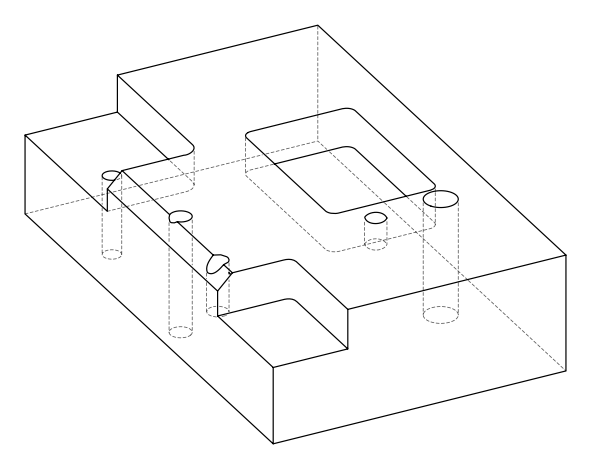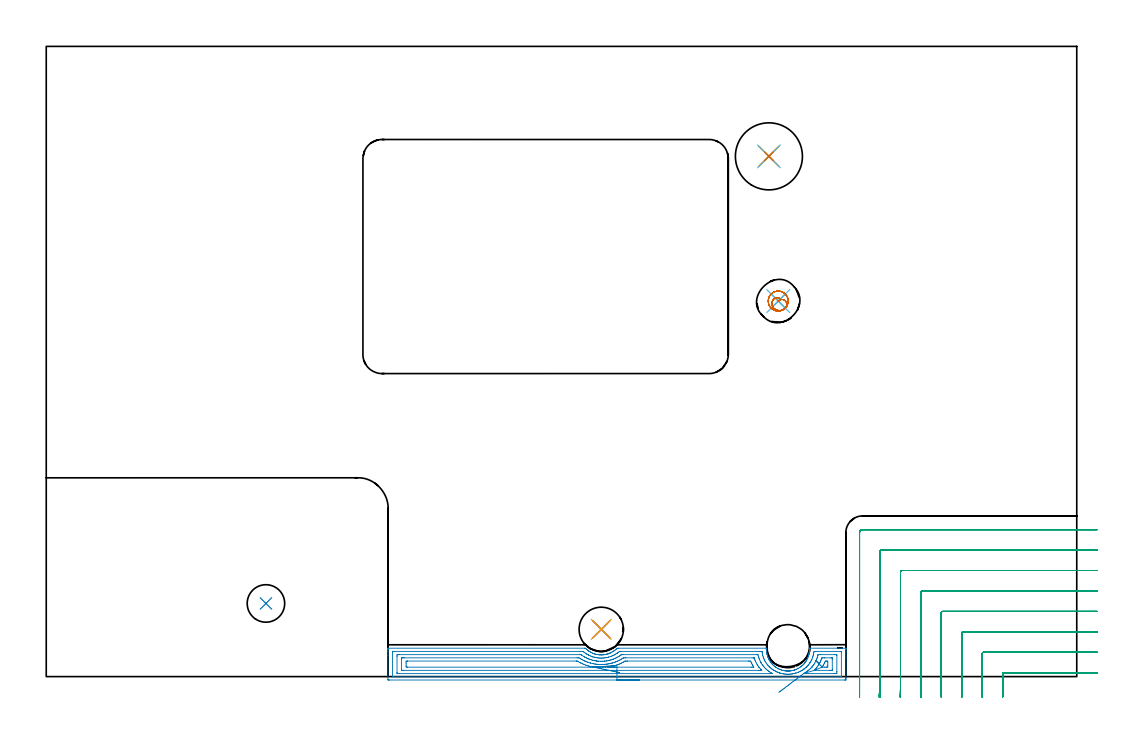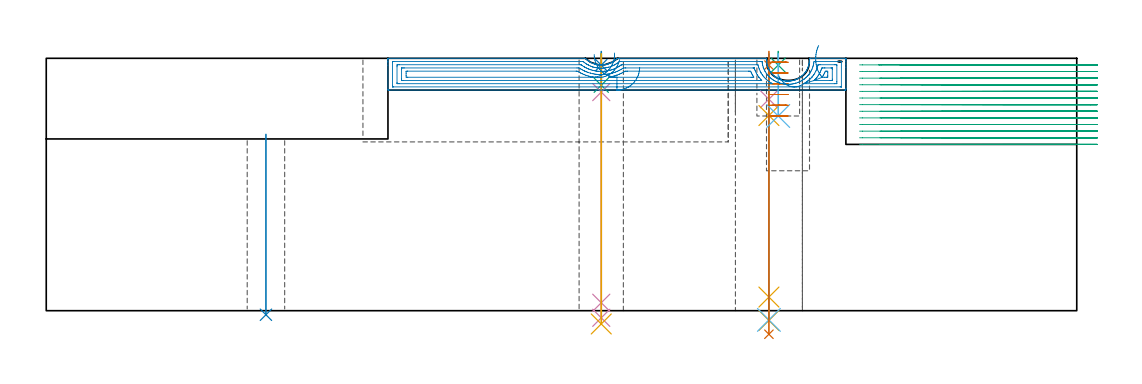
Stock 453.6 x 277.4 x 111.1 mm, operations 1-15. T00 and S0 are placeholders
(PLAN: 18 operations, 13 tool changes, 92.6 min)
(1 SPOT_DRILL | STEP1HOLE | NXT0321_9005460120000 | 0.05 min | 182 mm3)
(2 SPOT_DRILL_1 | STEP1HOLE_2 | NXT0321_9005460120000 | 0.05 min | 182 mm3)
(3 SPOT_DRILL_2 | STEP1POCKET | NXT0321_9005460120000 | 0.05 min | 182 mm3)
(4 DRILL_BLIND_HOLE_INTO_CENTER | STEP1HOLE | NXT0301_128 | 0.08 min | 1723 mm3)
(5 GUN_DRILL_THROUGH_HOLE | STEP1HOLE | UGT0307_009 | 0.56 min | 10607 mm3)
(6 DRILL_TO_ENLARGE_THROUGH_HOLE | STEP1HOLE | NXT0301_104 | 0.47 min | 4538 mm3)
(7 DRILL_TO_ENLARGE_THROUGH_HOLE_1 | STEP1HOLE | UGT0301_394 | 0.5 min | 58815 mm3)
(8 INDEXABLE_INSERT_DRILL_THROUGH_HOLE_FROM_SOLID | STEP1HOLE_1 | NXT0302_004 | 0.33 min | 23699 mm3)
(9 DRILL_BLIND_HOLE_INTO_CENTER_1 | STEP1HOLE_2 | UGT0301_198 | 0.06 min | 402 mm3)
(10 GUN_DRILL_THROUGH_HOLE_1 | STEP1HOLE_2 | UGT0307_003 | 0.55 min | 3828 mm3)
(11 SPADE_DRILL_TO_ENLARGE_THROUGH_HOLE | STEP1HOLE_2 | UGT0306_010 | 0.48 min | 28719 mm3)
(12 DRILL_BLIND_HOLE_INTO_CENTER_2 | STEP1POCKET | NXT0301_128 | 0.11 min | 2559 mm3)
(13 MILL_ROUGH_BLIND_HOLE_CONTOUR | STEP1POCKET | NXT0201_010 | Spiral | 1.19 min | 4296 mm3)
(14 AREA_MILL | FG_CHAMFER_SURFACE | UGT0205_001 | 8.39 min | 21101 mm3)
(15 MILL_CORNER_NOTCH_RECTANGULAR | CORNER_NOTCH_RECTANGULAR | NXT0201_011 | Follow Part, ap 3, ae 75% | 26.68 min | 271154 mm3)
(16 MILL_CORNER_NOTCH_RECTANGULAR_1 | CORNER_NOTCH_RECTANGULAR_1 | NXT0201_012 | Follow Part, ap 4, ae 75% | 25.09 min | 457582 mm3)
(17 MILL_RECTANGULAR_POCKET | POCKET_RECTANGULAR_STRAIGHT | NXT0201_012 | Follow Part, ap 4, ae 75% | 27.37 min | 607401 mm3)
(18 MILL_BLIND_HOLE_FROM_SOLID_MATERIAL | STEP1POCKET_1 | NXT0201_012 | Spiral | 0.61 min | 13168 mm3)
(TOOL NXT0321_9005460120000 | NC Spot Drill, 142deg, 12mm, Carbide, Uncoated | D12 PA142 FL30 Z2)
(TOOL NXT0301_128 | Carbide Drill 12mm [861.1-1200-036A1-GP GC34] | D12 PA150 FL37.4 Z2)
(TOOL UGT0307_009 | Gun Drill 12 mm | D12 PA130 FL24 Z1)
(TOOL NXT0301_104 | Carbide Drill 14mm [860.1-1400-112A1-MM 2214] | D14 PA140 FL123 Z2)
(TOOL UGT0301_394 | Twist Drill 29.5 mm | D29.5 PA118 FL165 Z2)
(TOOL NXT0302_004 | Index. Insert Drill 16.5mm [880-D1650L20-05] | D16.5 PA176 FL83 Z2)
(TOOL UGT0301_198 | Twist Drill 7.9 mm | D7.9 PA118 FL73 Z2)
(TOOL UGT0307_003 | Gun Drill 7 mm | D7 PA130 FL24 Z1)
(TOOL UGT0306_010 | Spade Drill 19.5mm | D19.5 PA132 FL10 Z2)
(TOOL NXT0201_010 | ENDMILL 10mm [2P460-1000-NA 1630] | D10 FL30 Z6)
(TOOL UGT0205_001 | Chamfer Mill 20 x 3 x 45 deg. | D20 FL50 Z2)
(TOOL NXT0201_011 | ENDMILL 12mm [2P460-1200-NA 1630] | D12 FL38 Z6)
(TOOL NXT0201_012 | ENDMILL 16mm [2P460-1600-NA 1630] | D16 FL38 Z6)
(OP 1 SPOT_DRILL)
G17 G21 G94 G90
T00 M6
G54
G17 G0 G90 X318.1 Y229. S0 M3
G43 Z121.1 H0
G94 G81 G98 Z108.1 F250. R114.1
G80
M5
M2
(OP 2 SPOT_DRILL_1)
G17 G21 G94 G90
T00 M6
G54
G17 G0 G90 X244.3 Y20.8 S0 M3
G43 Z121.1 H0
G94 G81 G98 Z108.1 F250. R114.1
G80
M5
M2
(OP 3 SPOT_DRILL_2)
G17 G21 G94 G90
T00 M6
G54
G17 G0 G90 X322.2 Y165.3 S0 M3
G43 Z121.1 H0
G94 G81 G98 Z108.1 F250. R114.1
G80
M5
M2
(OP 4 DRILL_BLIND_HOLE_INTO_CENTER)
G17 G21 G94 G90
T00 M6
G54
G17 G0 G90 X318.1 Y229. S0 M3
G43 Z121.1 H1
G94 G81 G98 Z93.1 F250. R113.1
G80
M5
M2
(OP 5 GUN_DRILL_THROUGH_HOLE)
G17 G21 G94 G90
T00 M6
G54
G17 G0 G90 X318.1 Y229. M8
G43 Z121.1 H0
Z105.856
S716 M3
G94 G1 Z85.91 F125. M26
G4 X.084
Z6. F250.
G4 X.084
Z-4.298 F125.
G4 X.084
M5
M9
G0 Z105.856
Z121.1
M2
(OP 6 DRILL_TO_ENLARGE_THROUGH_HOLE)
G17 G21 G94 G90
T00 M6
G54
G17 G0 G90 X318.1 Y229. S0 M3
G43 Z121.1 H1
G94 G73 G98 Z-4.048 F250. Q12.794 R113.1
G80
M5
M2
(OP 7 DRILL_TO_ENLARGE_THROUGH_HOLE_1)
G17 G21 G94 G90
T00 M6
G54
G17 G0 G90 X318.1 Y229. S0 M3
G43 Z121.1 H0
G94 G73 G98 Z-10.363 F250. Q24.293 R113.1
G80
M5
M2
(OP 8 INDEXABLE_INSERT_DRILL_THROUGH_HOLE_FROM_SOLID)
G17 G21 G94 G90
T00 M6
G54
G17 G0 G90 X96.7 Y32.2 S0 M3
G43 Z121.1 H1
G94 G81 G98 Z-1.788 F250. R77.6
G80
M5
M2
(OP 9 DRILL_BLIND_HOLE_INTO_CENTER_1)
G17 G21 G94 G90
T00 M6
G54
G17 G0 G90 X244.3 Y20.8 S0 M3
G43 Z121.1 H0
G94 G81 G98 Z99.25 F250. R113.1
G80
M5
M2
(OP 10 GUN_DRILL_THROUGH_HOLE_1)
G17 G21 G94 G90
T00 M6
G54
G17 G0 G90 X244.3 Y20.8 M8
G43 Z121.1 H0
Z111.591
S716 M3
G94 G1 Z96.221 F125. M26
G4 X.084
Z3.5 F250.
G4 X.084
Z-3.132 F125.
G4 X.084
M5
M9
G0 Z111.591
Z121.1
M2
(OP 11 SPADE_DRILL_TO_ENLARGE_THROUGH_HOLE)
G17 G21 G94 G90
T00 M6
G54
G17 G0 G90 X244.3 Y20.8 S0 M3
G43 Z121.1 H0
G94 G73 G98 Z-5.841 F250. Q19.49 R113.1
G80
M5
M2
(OP 12 DRILL_BLIND_HOLE_INTO_CENTER_2)
G17 G21 G94 G90
T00 M6
G54
G17 G0 G90 X322.2 Y165.3 S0 M3
G43 Z121.1 H1
G94 G81 G98 Z85.7 F250. R113.1
G80
M5
M2
(OP 13 MILL_ROUGH_BLIND_HOLE_CONTOUR)
G17 G21 G94 G90
T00 M6
G54
G17 G0 G90 X322.2 Y165.3 S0 M3
G43 Z121.1 H1
Z109.367
G94 G3 X322.46 Y166.661 R0.706 F250.
X320.154 Y166.11 R2.063
X320.622 Y161.837 R2.904
X325.407 Y162.288 R3.633
X325.212 Y168.507 R4.4
X325.407 Y162.288 R-4.4
X325.31 Y165.398 R2.2
X322.2 Y165.3 R2.2
G0 Z104.633
G3 X322.46 Y166.661 R0.706
X320.154 Y166.11 R2.063
X320.622 Y161.837 R2.904
X325.407 Y162.288 R3.633
X325.212 Y168.507 R4.4
X325.407 Y162.288 R-4.4
X325.31 Y165.398 R2.2
X322.2 Y165.3 R2.2
G0 Z99.9
G3 X322.46 Y166.661 R0.706
X320.154 Y166.11 R2.063
X320.622 Y161.837 R2.904
X325.407 Y162.288 R3.633
X325.212 Y168.507 R4.4
X325.407 Y162.288 R-4.4
X325.31 Y165.398 R2.2
X322.2 Y165.3 R2.2
G0 Z95.167
G3 X322.46 Y166.661 R0.706
X320.154 Y166.11 R2.063
X320.622 Y161.837 R2.904
X325.407 Y162.288 R3.633
X325.212 Y168.507 R4.4
X325.407 Y162.288 R-4.4
X325.31 Y165.398 R2.2
X322.2 Y165.3 R2.2
G0 Z90.433
G3 X322.46 Y166.661 R0.706
X320.154 Y166.11 R2.063
X320.622 Y161.837 R2.904
X325.407 Y162.288 R3.633
X325.212 Y168.507 R4.4
X325.407 Y162.288 R-4.4
X325.31 Y165.398 R2.2
X322.2 Y165.3 R2.2
G0 Z85.7
G3 X322.46 Y166.661 R0.706
X320.154 Y166.11 R2.063
X320.622 Y161.837 R2.904
X325.407 Y162.288 R3.633
X325.212 Y168.507 R4.4
X325.407 Y162.288 R-4.4
X325.31 Y165.398 R2.2
X322.2 Y165.3 R2.2
G0 Z121.1
M5
M2
(OP 14 AREA_MILL)
G17 G21 G94 G90
T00 M6
G54
G17 G0 G90 X261.2 Y-1.5 S1061 M3
G43 Z121.1 H0
Z107.1
G94 G1 X261.162 Z106.228 F250.
X261.048 Z105.364
X260.859 Z104.512
X260.597 Z103.68
X260.263 Z102.874
X259.86 Z102.1
X259.392 Z101.364
X258.86 Z100.672
X258.271 Z100.029
X257.628 Z99.44
X256.936 Z98.909
X256.2 Z98.44
X255.426 Z98.037
X254.62 Z97.703
X253.788 Z97.441
X252.936 Z97.252
X252.072 Z97.138
X251.2 Z97.1
X151.032
X150.551 Y-1.495 Z97.103
X150.41 Y-1.492 Z97.106
X150.4 Y-1.347 Z97.251
Y9.454 Z108.048
Y10.847 Z109.444
Y11.211 Z109.806
Y11.937 Z110.537
Y12.16 Z110.76
X150.403 Y12.332 Z110.925
X150.41 Y12.497 Z111.089
X150.585 Y12.5 Z111.1
X236.89
X237.307 Z111.085
X237.413 Y12.405 Z110.993
X237.708 Y12.124 Z110.724
X237.797 Y12.041 Z110.641
X238.069 Y11.806 Z110.406
X238.376 Y11.565 Z110.163
X238.46 Y11.503 Z110.1
X238.613 Y11.39 Z109.989
X238.69 Y11.333 Z109.932
X238.878 Y11.211 Z109.808
X238.977 Y11.146 Z109.743
X239.301 Y10.933 Z109.532
X239.603 Y10.762 Z109.361
X240.028 Y10.545 Z109.142
X240.486 Y10.332 Z108.931
X240.836 Y10.193 Z108.789
X240.856 Y10.186 Z108.782
X241.064 Y10.112 Z108.705
X241.259 Y10.039 Z108.637
X241.284 Y10.031 Z108.628
X241.371 Y10.004 Z108.601
X241.816 Y9.88 Z108.478
X242.264 Y9.774 Z108.37
X242.405 Y9.746 Z108.344
X242.71 Y9.688 Z108.287
X243.158 Y9.628 Z108.22
X243.494 Y9.595 Z108.189
X243.604 Y9.585 Z108.177
X243.796 Y9.574 Z108.169
X244.052 Y9.562 Z108.157
X244.461 Y9.561 Z108.155
X244.498
X244.945 Y9.581 Z108.175
X245.165 Y9.6 Z108.196
X245.275 Y9.61 Z108.205
X245.392 Y9.62 Z108.218
X245.781 Y9.673 Z108.27
X245.839 Y9.681 Z108.278
X246.286 Y9.763 Z108.362
X246.45 Y9.802 Z108.4
X246.732 Y9.87 Z108.466
X246.814 Y9.893 Z108.489
X247.175 Y9.997 Z108.592
X247.329 Y10.039 Z108.637
X247.401 Y10.059 Z108.658
X247.464 Y10.082 Z108.68
X247.626 Y10.141 Z108.737
X248.008 Y10.291 Z108.891
X248.075 Y10.318 Z108.917
X248.21 Y10.378 Z108.977
X248.519 Y10.516 Z109.113
X248.761 Y10.638 Z109.238
X248.914 Y10.717 Z109.316
X249.303 Y10.933 Z109.532
X249.411 Y11.001 Z109.599
X249.723 Y11.211 Z109.809
X249.864 Y11.305 Z109.904
X250.306 Y11.624 Z110.224
X250.531 Y11.807 Z110.406
X250.753 Y12.003 Z110.601
X250.87 Y12.107 Z110.705
X251.2 Y12.414 Z111.012
X251.286 Y12.494 Z111.092
X252.094 Y12.5 Z111.1
X316.935
X317.058 Y12.494 Z111.093
X317.06 Y12.271 Z110.87
X317.056 Y12.123 Z110.722
Y11.807 Z110.406
X317.072 Y11.37 Z109.969
X317.112 Y10.933 Z109.532
X317.238 Y10.059 Z108.658
X317.277 Y9.854 Z108.454
X317.324 Y9.651 Z108.251
X317.457 Y9.184 Z107.784
X317.6 Y8.746 Z107.346
X317.68 Y8.541 Z107.141
X317.771 Y8.312 Z106.909
X317.852 Y8.136 Z106.732
X317.94 Y7.945 Z106.544
X317.979 Y7.86 Z106.46
X318.055 Y7.696 Z106.292
X318.094 Y7.612 Z106.21
X318.174 Y7.437 Z106.037
X318.217 Y7.352 Z105.952
X318.251 Y7.294 Z105.894
X318.455 Y6.954 Z105.554
X318.707 Y6.563 Z105.163
X318.904 Y6.285 Z104.885
X319.111 Y6.013 Z104.613
X319.148 Y5.969 Z104.569
X319.385 Y5.69 Z104.288
X319.469 Y5.598 Z104.196
X319.56 Y5.5 Z104.096
X319.688 Y5.36 Z103.959
X319.764 Y5.283 Z103.883
X320.004 Y5.041 Z103.639
X320.065 Y4.986 Z103.584
X320.253 Y4.816 Z103.415
X320.364 Y4.723 Z103.322
X320.571 Y4.55 Z103.15
X320.898 Y4.297 Z102.896
X320.96 Y4.254 Z102.853
X321.066 Y4.182 Z102.778
X321.411 Y3.942 Z102.541
X321.791 Y3.712 Z102.31
X322.235 Y3.476 Z102.075
X322.333 Y3.429 Z102.029
X322.685 Y3.264 Z101.86
X323.148 Y3.069 Z101.665
X323.362 Y2.99 Z101.588
X323.579 Y2.918 Z101.516
X324.024 Y2.789 Z101.387
X324.472 Y2.678 Z101.276
X324.492 Y2.674 Z101.272
X324.537 Y2.666 Z101.262
X324.918 Y2.591 Z101.189
X325.253 Y2.542 Z101.14
X325.366 Y2.527 Z101.122
X325.432 Y2.521 Z101.114
X325.791 Y2.484 Z101.082
X325.812 Y2.482 Z101.08
X326.229 Y2.464 Z101.053
X326.259 Y2.461 Z101.054
X326.3 Y2.46 Z101.056
X326.706 Y2.458 Z101.055
X326.749 Y2.461 Z101.056
X326.884 Y2.466 Z101.064
X327.153 Y2.48 Z101.075
X327.22 Y2.486 Z101.081
X327.6 Y2.521 Z101.118
X327.739 Y2.541 Z101.138
X328.046 Y2.585 Z101.181
X328.494 Y2.671 Z101.269
X328.689 Y2.718 Z101.315
X328.843 Y2.756 Z101.352
X328.94 Y2.778 Z101.376
X329.009 Y2.798 Z101.397
X329.222 Y2.864 Z101.457
X329.388 Y2.914 Z101.507
X329.685 Y3.011 Z101.611
X329.853 Y3.069 Z101.666
X330.292 Y3.254 Z101.852
X330.727 Y3.456 Z102.054
X330.798 Y3.495 Z102.091
X331.164 Y3.69 Z102.29
X331.595 Y3.942 Z102.541
X331.692 Y4.011 Z102.61
X332.072 Y4.279 Z102.879
X332.514 Y4.617 Z103.216
X332.586 Y4.679 Z103.277
X332.747 Y4.816 Z103.415
X333.083 Y5.131 Z103.73
X333.408 Y5.457 Z104.056
X333.615 Y5.689 Z104.289
X333.818 Y5.939 Z104.538
X333.965 Y6.122 Z104.72
X334.077 Y6.271 Z104.869
X334.301 Y6.57 Z105.169
X334.457 Y6.818 Z105.416
X334.571 Y7. Z105.598
X334.586 Y7.025 Z105.623
X334.716 Y7.257 Z105.855
X334.818 Y7.437 Z106.036
X335.1 Y8.011 Z106.609
X335.161 Y8.136 Z106.731
X335.195 Y8.204 Z106.801
X335.237 Y8.312 Z106.91
X335.539 Y9.185 Z107.784
X335.615 Y9.454 Z108.051
X335.663 Y9.621 Z108.219
X335.762 Y10.059 Z108.658
X335.809 Y10.332 Z108.929
X335.838 Y10.496 Z109.093
X335.886 Y10.878 Z109.473
X335.893 Y10.935 Z109.53
X335.928 Y11.371 Z109.967
X335.938 Y11.65 Z110.245
X335.944 Y11.809 Z110.404
X335.943 Y12.171 Z110.765
X335.938 Y12.296 Z110.89
X335.942 Y12.491 Z111.083
X335.981 Y12.496 Z111.089
X336.156 Y12.5 Z111.099
X336.163 Y12.499
X351.815 Y12.5 Z111.1
X351.99 Y12.497 Z111.089
X351.997 Y12.332 Z110.925
X352. Y12.16 Z110.76
Y11.937 Z110.537
Y11.211 Z109.806
Y9.969 Z108.566
Y8.575 Z107.17
Y-0.831 Z97.766
X351.997 Y-1.089 Z97.508
X351.99 Y-1.492 Z97.105
X351.782 Y-1.496 Z97.102
X351.368 Y-1.5 Z97.1
X251.2
Y-0.086 Z98.514
X152.821 Y-0.085 Z98.515
X152.692 Y-0.084 Z98.516
X152.455 Y-0.079 Z98.521
X152.409 Y-0.074 Z98.526
X152.405 Y-0.041 Z98.559
X152.403 Y-0.005 Z98.595
X152.4 Y0.202 Z98.802
X152.401 Y10.883 Z109.483
X152.403 Y10.993 Z109.593
X152.407 Y11.066 Z109.666
X152.411 Y11.08 Z109.68
X152.415 Y11.082 Z109.682
X152.437 Y11.084 Z109.684
X152.821 Y11.086 Z109.686
X152.948
X235.229
X235.996 Y11.084 Z109.684
X236.126 Y11.083 Z109.683
X236.31 Y11.079 Z109.679
X236.651 Y10.811 Z109.411
X236.89 Y10.626 Z109.226
X237.291 Y10.332 Z108.932
X237.785 Y10.006 Z108.606
X238.043 Y9.842 Z108.442
X238.604 Y9.527 Z108.127
X238.679 Y9.488 Z108.088
X238.697 Y9.479 Z108.079
X238.75 Y9.454 Z108.054
X239.573 Y9.08 Z107.68
X240.203 Y8.835 Z107.435
X240.468 Y8.741 Z107.341
X240.518 Y8.724 Z107.324
X240.56 Y8.711 Z107.311
X241.047 Y8.575 Z107.175
X241.362 Y8.497 Z107.097
X241.466 Y8.473 Z107.073
X242.256 Y8.318 Z106.918
X242.564 Y8.273 Z106.873
X243.151 Y8.204 Z106.804
X243.56 Y8.173 Z106.773
X244.045 Y8.152 Z106.752
X244.477 Y8.151 Z106.751
X244.94 Y8.168 Z106.768
X245.328 Y8.194 Z106.794
X245.834 Y8.246 Z106.846
X246.128 Y8.286 Z106.886
X246.728 Y8.389 Z106.989
X246.886 Y8.42 Z107.02
X247.543 Y8.575 Z107.175
X247.636 Y8.601 Z107.201
X248.385 Y8.834 Z107.434
X248.517 Y8.881 Z107.481
X248.933 Y9.045 Z107.645
X249.411 Y9.247 Z107.847
X249.555 Y9.312 Z107.912
X249.849 Y9.454 Z108.054
X250.146 Y9.61 Z108.21
X250.306 Y9.697 Z108.297
X250.711 Y9.934 Z108.534
X251.2 Y10.253 Z108.853
X251.248 Y10.285 Z108.885
X251.313 Y10.332 Z108.932
X251.758 Y10.662 Z109.262
X252.278 Y11.075 Z109.675
X252.319 Y11.079 Z109.679
X252.413 Y11.082 Z109.682
X252.605 Y11.085 Z109.685
X252.989 Y11.086 Z109.686
X253.116
X313.932
X314.699 Y11.085 Z109.685
X314.829 Y11.084 Z109.684
X315.059 Y11.079 Z109.679
X315.092 Y10.995 Z109.595
X315.122 Y10.796 Z109.396
X315.193 Y10.332 Z108.932
X315.285 Y9.756 Z108.356
X315.353 Y9.454 Z108.054
X315.594 Y8.605 Z107.205
X315.608 Y8.561 Z107.161
X315.814 Y8.034 Z106.634
X315.961 Y7.696 Z106.296
X316.251 Y7.051 Z105.651
X316.376 Y6.818 Z105.418
X316.488 Y6.618 Z105.218
X316.923 Y5.939 Z104.539
X317.111 Y5.673 Z104.273
X317.382 Y5.312 Z103.912
X317.597 Y5.061 Z103.661
X317.917 Y4.703 Z103.303
X318.277 Y4.326 Z102.926
X318.427 Y4.182 Z102.782
X318.82 Y3.834 Z102.434
X319.171 Y3.547 Z102.147
X319.487 Y3.304 Z101.904
X319.825 Y3.068 Z101.668
X320.065 Y2.904 Z101.504
X320.367 Y2.721 Z101.321
X320.886 Y2.425 Z101.025
X320.96 Y2.385 Z100.985
X321.047 Y2.339 Z100.939
X321.587 Y2.088 Z100.688
X321.854 Y1.972 Z100.572
X322.033 Y1.899 Z100.499
X322.696 Y1.65 Z100.25
X322.748 Y1.632 Z100.232
X322.786 Y1.62 Z100.22
X323.04 Y1.547 Z100.147
X323.643 Y1.391 Z99.991
X323.854 Y1.339 Z99.939
X324.537 Y1.209 Z99.809
X324.942 Y1.149 Z99.749
X325.432 Y1.097 Z99.697
X325.923 Y1.064 Z99.664
X326.326 Y1.05 Z99.65
X326.829 Y1.052 Z99.652
X327.22 Y1.07 Z99.67
X327.668 Y1.106 Z99.706
X328.115 Y1.157 Z99.757
X328.461 Y1.207 Z99.807
X329.009 Y1.31 Z99.91
X329.205 Y1.354 Z99.954
X329.903 Y1.53 Z100.13
X329.917 Y1.534 Z100.134
X329.96 Y1.547 Z100.147
X330.676 Y1.786 Z100.386
X330.798 Y1.829 Z100.429
X331.223 Y2.007 Z100.607
X331.692 Y2.22 Z100.82
X332.103 Y2.425 Z101.025
X332.414 Y2.594 Z101.194
X332.586 Y2.692 Z101.292
X332.972 Y2.925 Z101.525
X333.481 Y3.276 Z101.876
X333.497 Y3.287 Z101.887
X333.519 Y3.304 Z101.904
X333.995 Y3.677 Z102.277
X334.375 Y3.999 Z102.599
X334.472 Y4.087 Z102.687
X334.571 Y4.182 Z102.782
X334.917 Y4.528 Z103.128
X335.269 Y4.897 Z103.497
X335.346 Y4.985 Z103.585
X335.408 Y5.061 Z103.661
X335.737 Y5.48 Z104.08
X336.087 Y5.939 Z104.539
X336.119 Y5.983 Z104.583
X336.164 Y6.052 Z104.652
X336.452 Y6.535 Z105.135
X336.612 Y6.818 Z105.418
X336.764 Y7.107 Z105.707
X337.063 Y7.696 Z106.296
X337.299 Y8.339 Z106.939
X337.379 Y8.575 Z107.175
X337.517 Y9.002 Z107.602
X337.641 Y9.454 Z108.054
X337.698 Y9.704 Z108.304
X337.82 Y10.332 Z108.932
X337.84 Y10.442 Z109.042
X337.953 Y11.078 Z109.678
X338.085 Y11.081 Z109.681
X338.847 Y11.085 Z109.685
X338.975
X349.579
X349.708 Y11.084 Z109.684
X349.945 Y11.079 Z109.679
X349.991 Y11.074 Z109.674
X349.995 Y11.041 Z109.641
X349.997 Y11.005 Z109.605
X350. Y10.798 Z109.398
X349.999 Y0.117 Z98.717
X349.997 Y0.007 Z98.607
X349.993 Y-0.066 Z98.534
X349.989 Y-0.08 Z98.52
X349.985 Y-0.082 Z98.518
X349.963 Y-0.084 Z98.516
X349.579 Y-0.086 Z98.514
X349.452
X251.2
Y1.328 Z99.928
X155.504 Y1.329 Z99.929
X154.828 Y1.332 Z99.932
X154.61 Y1.336 Z99.936
X154.41 Y1.347 Z99.947
X154.405 Y1.547 Z100.147
X154.401 Y1.751 Z100.351
X154.4 Y8.78 Z107.38
X154.405 Y9.454 Z108.054
X154.407 Y9.653 Z108.253
X154.61 Y9.664 Z108.264
X155.283 Y9.67 Z108.27
X155.504 Y9.671 Z108.271
X234.88
X235.102 Y9.67 Z108.27
X235.323 Y9.666 Z108.266
X235.384 Y9.665 Z108.265
X235.426 Y9.643 Z108.243
X235.51 Y9.586 Z108.186
X235.872 Y9.332 Z107.932
X235.996 Y9.247 Z107.847
X236.629 Y8.831 Z107.431
X236.89 Y8.681 Z107.281
X237.081 Y8.575 Z107.175
X237.54 Y8.334 Z106.934
X237.785 Y8.216 Z106.816
X238.483 Y7.889 Z106.489
X238.679 Y7.81 Z106.41
X238.973 Y7.696 Z106.296
X239.573 Y7.481 Z106.081
X239.894 Y7.382 Z105.982
X240.468 Y7.226 Z105.826
X241.096 Y7.079 Z105.679
X241.362 Y7.025 Z105.625
X241.748 Y6.95 Z105.55
X242.196 Y6.877 Z105.477
X242.256 Y6.869 Z105.469
X242.691 Y6.818 Z105.418
X243.151 Y6.776 Z105.376
X243.196 Y6.773 Z105.373
X244.045 Y6.736 Z105.336
X244.131 Y6.734 Z105.334
X244.537 Y6.737 Z105.337
X244.94 Y6.747 Z105.347
X245.008 Y6.75 Z105.35
X245.834 Y6.81 Z105.41
X245.841
X245.914 Y6.818 Z105.418
X246.63 Y6.915 Z105.515
X246.728 Y6.93 Z105.53
X247.386 Y7.051 Z105.651
X247.623 Y7.104 Z105.704
X248.105 Y7.223 Z105.823
X248.517 Y7.336 Z105.936
X248.798 Y7.421 Z106.021
X249.411 Y7.613 Z106.213
X249.474 Y7.635 Z106.235
X249.637 Y7.696 Z106.296
X250.107 Y7.892 Z106.492
X250.306 Y7.977 Z106.577
X250.723 Y8.165 Z106.765
X251.2 Y8.4 Z107.
X251.317 Y8.461 Z107.061
X251.526 Y8.575 Z107.175
X251.882 Y8.784 Z107.384
X252.094 Y8.913 Z107.513
X252.422 Y9.131 Z107.731
X252.896 Y9.454 Z108.054
X252.989 Y9.518 Z108.118
X253.169 Y9.641 Z108.241
X253.203 Y9.664 Z108.264
X253.242 Y9.667 Z108.267
X253.325 Y9.669 Z108.269
X253.662 Y9.671 Z108.271
X253.883
X312.689
X312.911 Y9.67 Z108.27
X313.132 Y9.667 Z108.267
X313.27 Y9.663 Z108.263
X313.324 Y9.454 Z108.054
X313.465 Y8.909 Z107.509
X313.569 Y8.575 Z107.175
X313.805 Y7.85 Z106.45
X313.863 Y7.696 Z106.296
X313.9 Y7.603 Z106.203
X314.262 Y6.818 Z105.418
X314.403 Y6.52 Z105.12
X314.526 Y6.281 Z104.881
X314.699 Y5.977 Z104.577
X314.722 Y5.939 Z104.539
X314.76 Y5.88 Z104.48
X315.148 Y5.287 Z103.887
X315.308 Y5.061 Z103.661
X315.594 Y4.681 Z103.281
X316.017 Y4.182 Z102.782
X316.488 Y3.676 Z102.276
X316.859 Y3.304 Z101.904
X317.382 Y2.848 Z101.448
X317.912 Y2.425 Z101.025
X318.277 Y2.162 Z100.762
X319.094 Y1.622 Z100.222
X319.226 Y1.547 Z100.147
X319.587 Y1.335 Z99.935
X319.39 Y1.332 Z99.932
X319.171 Y1.33 Z99.93
X318.499 Y1.329 Z99.929
X251.2 Y1.328 Z99.928
Y2.743 Z101.343
X157.293
X156.968 Y2.744 Z101.344
X156.551 Y2.748 Z101.348
X156.474 Y2.75 Z101.35
X156.41 Y2.762 Z101.362
X156.407 Y2.866 Z101.466
X156.4 Y3.302 Z101.902
Y7.695 Z106.295
X156.407 Y8.135 Z106.735
X156.41 Y8.238 Z106.838
X156.532 Y8.25 Z106.85
X156.726 Y8.253 Z106.853
X157.293 Y8.256 Z106.856
X157.616 Y8.257 Z106.857
X233.637 Y8.256 Z106.856
X234.207 Y8.253 Z106.853
X234.538 Y8.25 Z106.85
X235.102 Y7.904 Z106.504
X235.443 Y7.696 Z106.296
X235.996 Y7.387 Z105.987
X236.665 Y7.039 Z105.639
X236.89 Y6.934 Z105.534
X237.148 Y6.818 Z105.418
X237.785 Y6.548 Z105.148
X238.236 Y6.374 Z104.974
X238.679 Y6.216 Z104.816
X239.563 Y5.949 Z104.549
X239.573 Y5.947 Z104.547
X239.601 Y5.939 Z104.539
X240.468 Y5.739 Z104.339
X240.73 Y5.682 Z104.282
X241.362 Y5.562 Z104.162
X241.815 Y5.494 Z104.094
X242.256 Y5.442 Z104.042
X242.82 Y5.386 Z103.986
X243.151 Y5.363 Z103.963
X243.768 Y5.333 Z103.933
X244.045 Y5.324 Z103.924
X244.67 Y5.326 Z103.926
X244.94 Y5.336 Z103.936
X245.519 Y5.37 Z103.97
X245.834 Y5.394 Z103.994
X246.34 Y5.442 Z104.042
X246.728 Y5.492 Z104.092
X247.128 Y5.547 Z104.147
X247.623 Y5.634 Z104.234
X247.885 Y5.681 Z104.281
X248.517 Y5.823 Z104.423
X248.612 Y5.845 Z104.445
X248.979 Y5.939 Z104.539
X249.314 Y6.035 Z104.635
X249.411 Y6.064 Z104.664
X249.991 Y6.248 Z104.848
X250.306 Y6.351 Z104.951
X250.647 Y6.483 Z105.083
X251.2 Y6.703 Z105.303
X251.282 Y6.737 Z105.337
X251.465 Y6.818 Z105.418
X251.892 Y7.017 Z105.617
X252.094 Y7.116 Z105.716
X252.482 Y7.315 Z105.915
X252.989 Y7.591 Z106.191
X253.056 Y7.63 Z106.23
X253.168 Y7.696 Z106.296
X253.603 Y7.972 Z106.572
X253.883 Y8.149 Z106.749
X254.049 Y8.25 Z106.85
X254.211 Y8.253 Z106.853
X254.777 Y8.256 Z106.856
X255.101 Y8.257 Z106.857
X311.122
X311.447 Y8.255 Z106.855
X311.568 Y8.252 Z106.852
X311.593 Y8.251 Z106.851
X311.609 Y8.23 Z106.83
X311.624 Y8.195 Z106.795
X311.692 Y8.015 Z106.615
X311.808 Y7.696 Z106.296
X312.016 Y7.129 Z105.729
X312.154 Y6.818 Z105.418
X312.264 Y6.574 Z105.174
X312.573 Y5.939 Z104.539
X312.691 Y5.717 Z104.317
X312.911 Y5.343 Z103.943
X313.02 Y5.169 Z103.769
X313.09 Y5.061 Z103.661
X313.406 Y4.574 Z103.174
X313.695 Y4.182 Z102.782
X313.741 Y4.12 Z102.72
X313.805 Y4.039 Z102.639
X314.44 Y3.304 Z101.904
X314.699 Y3.014 Z101.614
X314.934 Y2.756 Z101.356
X314.699 Y2.75 Z101.35
X314.373 Y2.746 Z101.346
X313.805 Y2.743 Z101.343
X313.482
X251.2
Y4.157 Z102.757
X248.543
X247.648
X247.629 Y4.158 Z102.758
X247.623 Y4.16 Z102.76
X247.621 Y4.163 Z102.763
X247.623 Y4.166 Z102.766
X247.635 Y4.17 Z102.77
X247.696 Y4.182 Z102.782
X248.386 Y4.311 Z102.911
X248.517 Y4.338 Z102.938
X249.112 Y4.476 Z103.076
X249.411 Y4.551 Z103.151
X249.819 Y4.66 Z103.26
X250.306 Y4.8 Z103.4
X250.509 Y4.861 Z103.461
X251.148 Y5.061 Z103.661
X251.187 Y5.074 Z103.674
X251.2 Y5.079 Z103.679
X251.823 Y5.327 Z103.927
X252.094 Y5.438 Z104.038
X252.449 Y5.591 Z104.191
X252.989 Y5.83 Z104.43
X253.064 Y5.865 Z104.465
X253.214 Y5.939 Z104.539
X253.651 Y6.168 Z104.768
X253.883 Y6.293 Z104.893
X254.222 Y6.485 Z105.085
X254.777 Y6.812 Z105.412
X254.782 Y6.814 Z105.414
X254.791 Y6.818 Z105.418
X255.647 Y6.842 Z105.442
X255.672 Y6.843 Z105.443
X309.308
X309.333 Y6.842 Z105.442
X310.051 Y6.818 Z105.418
X310.227 Y6.434 Z105.034
X310.458 Y5.939 Z104.539
X310.657 Y5.517 Z104.117
X310.913 Y5.061 Z103.661
X311.122 Y4.708 Z103.308
X311.447 Y4.182 Z102.782
X311.145 Y4.159 Z102.759
X311.122 Y4.158 Z102.758
X310.253 Y4.157 Z102.757
X251.2
X250.328 Z102.795
X249.464 Z102.909
X248.612 Z103.098
X247.78 Z103.36
X246.974 Z103.694
X246.2 Z104.097
X245.464 Z104.565
X244.772 Z105.096
X244.129 Z105.686
X243.54 Z106.329
X243.008 Z107.021
X242.54 Z107.757
X242.137 Z108.531
X241.803 Z109.337
X241.541 Z110.169
X241.352 Z111.02
X241.238 Z111.885
X241.2 Z112.757
G0 X250.135 Y4.803 Z113.425
G1 X250.155 Y4.804 Z112.553
X250.099 Y4.801 Z111.683
X249.968 Y4.792 Z110.82
X249.762 Y4.778 Z109.973
X249.483 Y4.76 Z109.146
X249.133 Y4.736 Z108.347
X248.715 Y4.708 Z107.582
X248.232 Y4.676 Z106.856
X247.688 Y4.64 Z106.175
X247.087 Y4.599 Z105.544
X246.433 Y4.556 Z104.968
X245.732 Y4.509 Z104.452
X244.988 Y4.459 Z103.998
X244.208 Y4.407 Z103.611
X243.397 Y4.353 Z103.294
X242.562 Y4.297 Z103.049
X241.708 Y4.24 Z102.878
X240.843 Y4.182 Z102.782
X240.492 Y4.159 Z102.759
X240.468 Y4.158 Z102.758
X239.599 Y4.157 Z102.757
X159.106 Y4.158 Z102.758
X159.081
X158.41 Y4.182 Z102.782
X158.401 Y4.85 Z103.45
Y5.939 Z104.539
X158.404 Y6.605 Z105.205
X158.41 Y6.818 Z105.418
X159.057 Y6.842 Z105.442
X159.081
X233.288
X233.313
X233.801 Y6.818 Z105.418
X234.207 Y6.584 Z105.184
X234.774 Y6.261 Z104.861
X235.102 Y6.093 Z104.693
X235.41 Y5.939 Z104.539
X235.996 Y5.665 Z104.265
X236.507 Y5.438 Z104.038
X236.89 Y5.283 Z103.883
X237.471 Y5.061 Z103.661
X237.785 Y4.95 Z103.55
X237.955 Y4.893 Z103.493
X238.679 Y4.685 Z103.285
X239.202 Y4.547 Z103.147
X239.573 Y4.46 Z103.06
X240.365 Y4.283 Z102.883
X240.468 Y4.261 Z102.861
X240.843 Y4.182 Z102.782
X241.686 Y4.005 Z102.644
X242.538 Y3.827 Z102.582
X243.392 Y3.648 Z102.596
X244.241 Y3.47 Z102.685
X245.079 Y3.294 Z102.85
X245.9 Y3.122 Z103.089
X246.698 Y2.954 Z103.4
X247.466 Y2.793 Z103.781
X248.199 Y2.639 Z104.229
X248.89 Y2.494 Z104.741
X249.536 Y2.359 Z105.312
X250.13 Y2.234 Z105.939
X250.668 Y2.122 Z106.616
X251.147 Y2.021 Z107.338
X251.562 Y1.934 Z108.1
X251.911 Y1.861 Z108.897
X252.19 Y1.802 Z109.721
X252.398 Y1.759 Z110.567
G0 Z121.1
X322.462 Y-6.941
Z103.337
G1 X322.847 Y-6.65 Z102.61
X323.281 Y-6.322 Z101.928
X323.76 Y-5.959 Z101.296
X324.282 Y-5.564 Z100.719
X324.842 Y-5.141 Z100.201
X325.436 Y-4.692 Z99.747
X326.06 Y-4.221 Z99.359
X326.708 Y-3.731 Z99.04
X327.375 Y-3.226 Z98.794
X328.057 Y-2.711 Z98.621
X328.749 Y-2.188 Z98.524
X329.445 Y-1.662 Z98.503
X330.139 Y-1.137 Z98.557
X330.827 Y-0.617 Z98.688
X331.504 Y-0.105 Z98.893
X332.163 Y0.393 Z99.171
X332.801 Y0.876 Z99.52
X333.412 Y1.337 Z99.937
X333.43 Y1.351 Z99.951
X333.446 Y1.362 Z99.962
X333.769 Y1.547 Z100.147
X334.144 Y1.774 Z100.374
X334.375 Y1.917 Z100.517
X334.676 Y2.13 Z100.73
X335.087 Y2.425 Z101.025
X335.269 Y2.565 Z101.165
X335.681 Y2.9 Z101.5
X336.164 Y3.322 Z101.922
X336.595 Y3.759 Z102.359
X336.997 Y4.182 Z102.782
X337.026 Y4.214 Z102.814
X337.058 Y4.251 Z102.851
X337.418 Y4.707 Z103.307
X337.692 Y5.061 Z103.661
X337.802 Y5.209 Z103.809
X337.953 Y5.422 Z104.022
X338.151 Y5.744 Z104.344
X338.267 Y5.939 Z104.539
X338.654 Y6.628 Z105.228
X338.847 Y7.02 Z105.62
X339.049 Y7.498 Z106.098
X339.126 Y7.696 Z106.296
X339.287 Y8.142 Z106.742
X339.431 Y8.575 Z107.175
X339.502 Y8.81 Z107.41
X339.676 Y9.454 Z108.054
X339.69 Y9.504 Z108.104
X339.741 Y9.664 Z108.264
X340.416 Y9.67 Z108.27
X340.636
X346.896 Y9.671 Z108.271
X347.573 Y9.668 Z108.268
X347.79 Y9.664 Z108.264
X347.99 Y9.653 Z108.253
X347.995 Y9.454 Z108.054
X347.999 Y9.249 Z107.849
X348. Y2.22 Z100.82
X347.995 Y1.547 Z100.147
X347.993 Y1.347 Z99.947
X347.79 Y1.336 Z99.936
X347.117 Y1.33 Z99.93
X346.896 Y1.329 Z99.929
X333.516
X333.481 Y1.33 Z99.93
X333.412 Y1.337 Z99.937
X338.057 Y2.75 Z101.35
X338.06 Y2.756 Z101.356
X338.084 Y2.784 Z101.384
X338.159 Y2.864 Z101.464
X338.275 Y2.986 Z101.586
X338.572 Y3.304 Z101.904
X338.701 Y3.447 Z102.047
X338.847 Y3.617 Z102.217
X339.1 Y3.934 Z102.534
X339.293 Y4.182 Z102.782
X339.484 Y4.435 Z103.035
X339.741 Y4.788 Z103.388
X339.849 Y4.955 Z103.555
X339.913 Y5.061 Z103.661
X340.177 Y5.511 Z104.111
X340.419 Y5.939 Z104.539
X340.494 Y6.078 Z104.678
X340.636 Y6.352 Z104.952
X340.784 Y6.672 Z105.272
X340.847 Y6.818 Z105.418
X341.042 Y7.297 Z105.897
X341.193 Y7.696 Z106.296
X341.396 Y8.247 Z106.847
X341.53 Y8.25 Z106.85
X341.856 Y8.254 Z106.854
X342.424 Y8.257 Z106.857
X342.748
X345.432 Y8.256 Z106.856
X345.849 Y8.252 Z106.852
X345.926 Y8.25 Z106.85
X345.99 Y8.238 Z106.838
X345.993 Y8.135 Z106.735
X346. Y7.698 Z106.298
Y3.305 Z101.905
X345.993 Y2.865 Z101.465
X345.99 Y2.762 Z101.362
X345.868 Y2.75 Z101.35
X345.674 Y2.747 Z101.347
X345.107 Y2.744 Z101.344
X344.784 Y2.743 Z101.343
X338.278
X338.154 Y2.745 Z101.345
X338.072 Y2.748 Z101.348
X338.057 Y2.75 Z101.35
X341.548 Y4.164 Z102.764
X341.556 Y4.182 Z102.782
X341.877 Y4.719 Z103.319
X342.078 Y5.061 Z103.661
X342.202 Y5.28 Z103.88
X342.424 Y5.688 Z104.288
X342.508 Y5.857 Z104.457
X342.548 Y5.939 Z104.539
X342.787 Y6.462 Z105.062
X342.949 Y6.818 Z105.418
X343.296 Y6.84 Z105.44
X343.319 Y6.841 Z105.441
X343.99 Y6.818 Z105.418
X343.999 Y6.15 Z104.75
Y5.061 Z103.661
X343.996 Y4.395 Z102.995
X343.99 Y4.182 Z102.782
X343.343 Y4.158 Z102.758
X343.319
X342.45 Y4.157 Z102.757
X341.554 Y4.158 Z102.758
X341.553 Y4.16 Z102.76
X341.548 Y4.164 Z102.764
X341.076 Y4.659 Z103.306
X340.638 Y5.117 Z103.905
X340.237 Y5.536 Z104.557
X339.878 Y5.913 Z105.257
X339.561 Y6.243 Z105.999
X339.291 Y6.526 Z106.779
X339.069 Y6.759 Z107.59
X338.896 Y6.939 Z108.426
X338.775 Y7.066 Z109.281
X338.705 Y7.139 Z110.147
X338.688 Y7.157 Z111.019
X338.724 Y7.12 Z111.89
X338.811 Y7.028 Z112.753
X338.951 Y6.883 Z113.602
X339.14 Y6.684 Z114.43
X339.379 Y6.434 Z115.231
X339.666 Y6.134 Z115.998
X339.997 Y5.787 Z116.727
G0 Z121.1
M5
M2
(OP 15 MILL_CORNER_NOTCH_RECTANGULAR)
G17 G21 G94 G90
T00 M6
G54
G17 G0 G90 X462.6 Y1.7 S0 M3
G43 Z121.1 H1
Z108.205
G94 G1 X459.6 F250.
X421.595 F500.
G3 X421. Y1.105 R0.6
G1 Y-4.467
G2 X420.981 Y-6. R63.
G1 X420.908 Y-8.999 F250.
G0 Z121.1
X462.6 Y10.7
Z108.205
G1 X459.6
X412.595 F500.
G3 X412. Y10.105 R0.6
G1 Y-4.467
G2 X411.978 Y-6. R54.
G1 X411.893 Y-8.999 F250.
G0 Z121.1
X462.6 Y19.7
Z108.205
G1 X459.6
X403.595 F500.
G3 X403. Y19.105 R0.6
G1 Y-4.467
G2 X402.974 Y-6. R45.
G1 X402.872 Y-8.998 F250.
G0 Z121.1
X462.6 Y28.7
Z108.205
G1 X459.6
X394.596 F500.
G3 X394. Y28.104 R0.6
G1 Y-4.467
G2 X393.967 Y-6. R36.
G1 X393.84 Y-8.997 F250.
G0 Z121.1
X462.6 Y37.7
Z108.205
G1 X459.6
X385.596 F500.
G3 X385. Y37.104 R0.6
G1 Y-4.467
G2 X384.956 Y-6. R27.
G1 X384.786 Y-8.995 F250.
G0 Z121.1
X462.6 Y46.7
Z108.205
G1 X459.6
X376.596 F500.
G3 X376. Y46.104 R0.6
G1 Y-4.467
G2 X375.935 Y-6. R18.
G1 X375.679 Y-8.989 F250.
G0 Z121.1
X462.6 Y55.7
Z108.205
G1 X459.6
X367.596 F500.
G3 X367. Y55.104 R0.6
G1 Y-4.467
G2 X366.868 Y-6. R9.
G1 X366.357 Y-8.956 F250.
G0 Z121.1
X462.6 Y64.7
Z108.205
G1 X459.6
X359.3 F500.
G3 X358. Y63.4 R1.3
G1 Y-4.467
Y-7.467 F250.
G0 Z121.1
X462.6 Y1.7
Z105.288
G1 X459.6
X421.595 F500.
G3 X421. Y1.105 R0.6
G1 Y-4.803
G2 X420.989 Y-6. R63.
G1 X420.932 Y-8.999 F250.
G0 Z121.1
X462.6 Y10.7
Z105.288
G1 X459.6
X412.595 F500.
G3 X412. Y10.105 R0.6
G1 Y-4.803
G2 X411.987 Y-6. R54.
G1 X411.92 Y-8.999 F250.
G0 Z121.1
X462.6 Y19.7
Z105.288
G1 X459.6
X403.595 F500.
G3 X403. Y19.105 R0.6
G1 Y-4.803
G2 X402.984 Y-6. R45.
G1 X402.904 Y-8.999 F250.
G0 Z121.1
X462.6 Y28.7
Z105.288
G1 X459.6
X394.596 F500.
G3 X394. Y28.105 R0.6
G1 Y-4.803
G2 X393.98 Y-6. R36.
G1 X393.88 Y-8.998 F250.
G0 Z121.1
X462.6 Y37.7
Z105.288
G1 X459.6
X385.596 F500.
G3 X385. Y37.104 R0.6
G1 Y-4.803
G2 X384.973 Y-6. R27.
G1 X384.841 Y-8.997 F250.
G0 Z121.1
X462.6 Y46.7
Z105.288
G1 X459.6
X376.596 F500.
G3 X376. Y46.104 R0.6
G1 Y-4.803
G2 X375.96 Y-6. R18.
G1 X375.761 Y-8.993 F250.
G0 Z121.1
X462.6 Y55.7
Z105.288
G1 X459.6
X367.596 F500.
G3 X367. Y55.104 R0.6
G1 Y-4.803
G2 X366.92 Y-6. R9.
G1 X366.521 Y-8.973 F250.
G0 Z121.1
X462.6 Y64.7
Z105.288
G1 X459.6
X359.3 F500.
G3 X358. Y63.4 R1.3
G1 Y-4.803
Y-7.803 F250.
G0 Z121.1
X462.6 Y1.7
Z102.371
G1 X459.6
X421.595 F500.
G3 X421. Y1.105 R0.6
G1 Y-5.967
Y-6.
X420.998 Y-9. F250.
G0 Z121.1
X462.6 Y10.7
Z102.371
G1 X459.6
X412.595 F500.
G3 X412. Y10.105 R0.6
G1 Y-5.967
Y-6.
X411.998 Y-9. F250.
G0 Z121.1
X462.6 Y19.7
Z102.371
G1 X459.6
X403.595 F500.
G3 X403. Y19.105 R0.6
G1 Y-5.967
Y-6.
X402.998 Y-9. F250.
G0 Z121.1
X462.6 Y28.7
Z102.371
G1 X459.6
X394.596 F500.
G3 X394. Y28.105 R0.6
G1 Y-5.967
Y-6.
X393.997 Y-9. F250.
G0 Z121.1
X462.6 Y37.7
Z102.371
G1 X459.6
X385.596 F500.
G3 X385. Y37.104 R0.6
G1 Y-5.967
Y-6.
X384.996 Y-9. F250.
G0 Z121.1
X462.6 Y46.7
Z102.371
G1 X459.6
X376.596 F500.
G3 X376. Y46.104 R0.6
G1 Y-5.967
Y-6.
X375.994 Y-9. F250.
G0 Z121.1
X462.6 Y55.7
Z102.371
G1 X459.6
X367.596 F500.
G3 X367. Y55.104 R0.6
G1 Y-5.967
Y-6.
X366.989 Y-9. F250.
G0 Z121.1
X462.6 Y64.7
Z102.371
G1 X459.6
X359.3 F500.
G3 X358. Y63.4 R1.3
G1 Y-5.967
Y-8.967 F250.
G0 Z121.1
X462.6 Y1.7
Z99.453
G1 X459.6
X421.595 F500.
G3 X421. Y1.105 R0.6
G1 Y-6.
Y-9. F250.
G0 Z121.1
X462.6 Y10.7
Z99.453
G1 X459.6
X412.595 F500.
G3 X412. Y10.105 R0.6
G1 Y-6.
Y-9. F250.
G0 Z121.1
X462.6 Y19.7
Z99.453
G1 X459.6
X403.595 F500.
G3 X403. Y19.105 R0.6
G1 Y-6.
Y-9. F250.
G0 Z121.1
X462.6 Y28.7
Z99.453
G1 X459.6
X394.596 F500.
G3 X394. Y28.105 R0.6
G1 Y-6.
Y-9. F250.
G0 Z121.1
X462.6 Y37.7
Z99.453
G1 X459.6
X385.596 F500.
G3 X385. Y37.104 R0.6
G1 Y-6.
Y-9. F250.
G0 Z121.1
X462.6 Y46.7
Z99.453
G1 X459.6
X376.596 F500.
G3 X376. Y46.104 R0.6
G1 Y-6.
Y-9. F250.
G0 Z121.1
X462.6 Y55.7
Z99.453
G1 X459.6
X367.596 F500.
G3 X367. Y55.104 R0.6
G1 Y-6.
Y-9. F250.
G0 Z121.1
X462.6 Y64.7
Z99.453
G1 X459.6
X359.3 F500.
G3 X358. Y63.4 R1.3
G1 Y-6.
Y-9. F250.
G0 Z121.1
X462.6 Y1.7
Z96.536
G1 X459.6
X421.595 F500.
G3 X421. Y1.105 R0.6
G1 Y-6.
Y-9. F250.
G0 Z121.1
X462.6 Y10.7
Z96.536
G1 X459.6
X412.595 F500.
G3 X412. Y10.105 R0.6
G1 Y-6.
Y-9. F250.
G0 Z121.1
X462.6 Y19.7
Z96.536
G1 X459.6
X403.595 F500.
G3 X403. Y19.105 R0.6
G1 Y-6.
Y-9. F250.
G0 Z121.1
X462.6 Y28.7
Z96.536
G1 X459.6
X394.596 F500.
G3 X394. Y28.105 R0.6
G1 Y-6.
Y-9. F250.
G0 Z121.1
X462.6 Y37.7
Z96.536
G1 X459.6
X385.596 F500.
G3 X385. Y37.104 R0.6
G1 Y-6.
Y-9. F250.
G0 Z121.1
X462.6 Y46.7
Z96.536
G1 X459.6
X376.596 F500.
G3 X376. Y46.104 R0.6
G1 Y-6.
Y-9. F250.
G0 Z121.1
X462.6 Y55.7
Z96.536
G1 X459.6
X367.596 F500.
G3 X367. Y55.104 R0.6
G1 Y-6.
Y-9. F250.
G0 Z121.1
X462.6 Y64.7
Z96.536
G1 X459.6
X359.3 F500.
G3 X358. Y63.4 R1.3
G1 Y-6.
Y-9. F250.
G0 Z121.1
X462.6 Y1.7
Z93.619
G1 X459.6
X421.595 F500.
G3 X421. Y1.105 R0.6
G1 Y-6.
Y-9. F250.
G0 Z121.1
X462.6 Y10.7
Z93.619
G1 X459.6
X412.595 F500.
G3 X412. Y10.105 R0.6
G1 Y-6.
Y-9. F250.
G0 Z121.1
X462.6 Y19.7
Z93.619
G1 X459.6
X403.595 F500.
G3 X403. Y19.105 R0.6
G1 Y-6.
Y-9. F250.
G0 Z121.1
X462.6 Y28.7
Z93.619
G1 X459.6
X394.596 F500.
G3 X394. Y28.105 R0.6
G1 Y-6.
Y-9. F250.
G0 Z121.1
X462.6 Y37.7
Z93.619
G1 X459.6
X385.596 F500.
G3 X385. Y37.104 R0.6
G1 Y-6.
Y-9. F250.
G0 Z121.1
X462.6 Y46.7
Z93.619
G1 X459.6
X376.596 F500.
G3 X376. Y46.104 R0.6
G1 Y-6.
Y-9. F250.
G0 Z121.1
X462.6 Y55.7
Z93.619
G1 X459.6
X367.596 F500.
G3 X367. Y55.104 R0.6
G1 Y-6.
Y-9. F250.
G0 Z121.1
X462.6 Y64.7
Z93.619
G1 X459.6
X359.3 F500.
G3 X358. Y63.4 R1.3
G1 Y-6.
Y-9. F250.
G0 Z121.1
X462.6 Y1.7
Z90.702
G1 X459.6
X421.595 F500.
G3 X421. Y1.105 R0.6
G1 Y-6.
Y-9. F250.
G0 Z121.1
X462.6 Y10.7
Z90.702
G1 X459.6
X412.595 F500.
G3 X412. Y10.105 R0.6
G1 Y-6.
Y-9. F250.
G0 Z121.1
X462.6 Y19.7
Z90.702
G1 X459.6
X403.595 F500.
G3 X403. Y19.105 R0.6
G1 Y-6.
Y-9. F250.
G0 Z121.1
X462.6 Y28.7
Z90.702
G1 X459.6
X394.596 F500.
G3 X394. Y28.105 R0.6
G1 Y-6.
Y-9. F250.
G0 Z121.1
X462.6 Y37.7
Z90.702
G1 X459.6
X385.596 F500.
G3 X385. Y37.104 R0.6
G1 Y-6.
Y-9. F250.
G0 Z121.1
X462.6 Y46.7
Z90.702
G1 X459.6
X376.596 F500.
G3 X376. Y46.104 R0.6
G1 Y-6.
Y-9. F250.
G0 Z121.1
X462.6 Y55.7
Z90.702
G1 X459.6
X367.596 F500.
G3 X367. Y55.104 R0.6
G1 Y-6.
Y-9. F250.
G0 Z121.1
X462.6 Y64.7
Z90.702
G1 X459.6
X359.3 F500.
G3 X358. Y63.4 R1.3
G1 Y-6.
Y-9. F250.
G0 Z121.1
X462.6 Y1.7
Z87.785
G1 X459.6
X421.595 F500.
G3 X421. Y1.105 R0.6
G1 Y-6.
Y-9. F250.
G0 Z121.1
X462.6 Y10.7
Z87.785
G1 X459.6
X412.595 F500.
G3 X412. Y10.105 R0.6
G1 Y-6.
Y-9. F250.
G0 Z121.1
X462.6 Y19.7
Z87.785
G1 X459.6
X403.595 F500.
G3 X403. Y19.105 R0.6
G1 Y-6.
Y-9. F250.
G0 Z121.1
X462.6 Y28.7
Z87.785
G1 X459.6
X394.596 F500.
G3 X394. Y28.105 R0.6
G1 Y-6.
Y-9. F250.
G0 Z121.1
X462.6 Y37.7
Z87.785
G1 X459.6
X385.596 F500.
G3 X385. Y37.104 R0.6
G1 Y-6.
Y-9. F250.
G0 Z121.1
X462.6 Y46.7
Z87.785
G1 X459.6
X376.596 F500.
G3 X376. Y46.104 R0.6
G1 Y-6.
Y-9. F250.
G0 Z121.1
X462.6 Y55.7
Z87.785
G1 X459.6
X367.596 F500.
G3 X367. Y55.104 R0.6
G1 Y-6.
Y-9. F250.
G0 Z121.1
X462.6 Y64.7
Z87.785
G1 X459.6
X359.3 F500.
G3 X358. Y63.4 R1.3
G1 Y-6.
Y-9. F250.
G0 Z121.1
X462.6 Y1.7
Z84.868
G1 X459.6
X421.595 F500.
G3 X421. Y1.105 R0.6
G1 Y-6.
Y-9. F250.
G0 Z121.1
X462.6 Y10.7
Z84.868
G1 X459.6
X412.595 F500.
G3 X412. Y10.105 R0.6
G1 Y-6.
Y-9. F250.
G0 Z121.1
X462.6 Y19.7
Z84.868
G1 X459.6
X403.595 F500.
G3 X403. Y19.105 R0.6
G1 Y-6.
Y-9. F250.
G0 Z121.1
X462.6 Y28.7
Z84.868
G1 X459.6
X394.596 F500.
G3 X394. Y28.105 R0.6
G1 Y-6.
Y-9. F250.
G0 Z121.1
X462.6 Y37.7
Z84.868
G1 X459.6
X385.596 F500.
G3 X385. Y37.104 R0.6
G1 Y-6.
Y-9. F250.
G0 Z121.1
X462.6 Y46.7
Z84.868
G1 X459.6
X376.596 F500.
G3 X376. Y46.104 R0.6
G1 Y-6.
Y-9. F250.
G0 Z121.1
X462.6 Y55.7
Z84.868
G1 X459.6
X367.596 F500.
G3 X367. Y55.104 R0.6
G1 Y-6.
Y-9. F250.
G0 Z121.1
X462.6 Y64.7
Z84.868
G1 X459.6
X359.3 F500.
G3 X358. Y63.4 R1.3
G1 Y-6.
Y-9. F250.
G0 Z121.1
X462.6 Y1.7
Z81.951
G1 X459.6
X421.595 F500.
G3 X421. Y1.105 R0.6
G1 Y-6.
Y-9. F250.
G0 Z121.1
X462.6 Y10.7
Z81.951
G1 X459.6
X412.595 F500.
G3 X412. Y10.105 R0.6
G1 Y-6.
Y-9. F250.
G0 Z121.1
X462.6 Y19.7
Z81.951
G1 X459.6
X403.595 F500.
G3 X403. Y19.105 R0.6
G1 Y-6.
Y-9. F250.
G0 Z121.1
X462.6 Y28.7
Z81.951
G1 X459.6
X394.596 F500.
G3 X394. Y28.105 R0.6
G1 Y-6.
Y-9. F250.
G0 Z121.1
X462.6 Y37.7
Z81.951
G1 X459.6
X385.596 F500.
G3 X385. Y37.104 R0.6
G1 Y-6.
Y-9. F250.
G0 Z121.1
X462.6 Y46.7
Z81.951
G1 X459.6
X376.596 F500.
G3 X376. Y46.104 R0.6
G1 Y-6.
Y-9. F250.
G0 Z121.1
X462.6 Y55.7
Z81.951
G1 X459.6
X367.596 F500.
G3 X367. Y55.104 R0.6
G1 Y-6.
Y-9. F250.
G0 Z121.1
X462.6 Y64.7
Z81.951
G1 X459.6
X359.3 F500.
G3 X358. Y63.4 R1.3
G1 Y-6.
Y-9. F250.
G0 Z121.1
X462.6 Y1.7
Z79.034
G1 X459.6
X421.595 F500.
G3 X421. Y1.105 R0.6
G1 Y-6.
Y-9. F250.
G0 Z121.1
X462.6 Y10.7
Z79.034
G1 X459.6
X412.595 F500.
G3 X412. Y10.105 R0.6
G1 Y-6.
Y-9. F250.
G0 Z121.1
X462.6 Y19.7
Z79.034
G1 X459.6
X403.595 F500.
G3 X403. Y19.105 R0.6
G1 Y-6.
Y-9. F250.
G0 Z121.1
X462.6 Y28.7
Z79.034
G1 X459.6
X394.596 F500.
G3 X394. Y28.105 R0.6
G1 Y-6.
Y-9. F250.
G0 Z121.1
X462.6 Y37.7
Z79.034
G1 X459.6
X385.596 F500.
G3 X385. Y37.104 R0.6
G1 Y-6.
Y-9. F250.
G0 Z121.1
X462.6 Y46.7
Z79.034
G1 X459.6
X376.596 F500.
G3 X376. Y46.104 R0.6
G1 Y-6.
Y-9. F250.
G0 Z121.1
X462.6 Y55.7
Z79.034
G1 X459.6
X367.596 F500.
G3 X367. Y55.104 R0.6
G1 Y-6.
Y-9. F250.
G0 Z121.1
X462.6 Y64.7
Z79.034
G1 X459.6
X359.3 F500.
G3 X358. Y63.4 R1.3
G1 Y-6.
Y-9. F250.
G0 Z121.1
X462.6 Y1.7
Z76.117
G1 X459.6
X421.595 F500.
G3 X421. Y1.105 R0.6
G1 Y-6.
Y-9. F250.
G0 Z121.1
X462.6 Y10.7
Z76.117
G1 X459.6
X412.595 F500.
G3 X412. Y10.105 R0.6
G1 Y-6.
Y-9. F250.
G0 Z121.1
X462.6 Y19.7
Z76.117
G1 X459.6
X403.595 F500.
G3 X403. Y19.105 R0.6
G1 Y-6.
Y-9. F250.
G0 Z121.1
X462.6 Y28.7
Z76.117
G1 X459.6
X394.596 F500.
G3 X394. Y28.105 R0.6
G1 Y-6.
Y-9. F250.
G0 Z121.1
X462.6 Y37.7
Z76.117
G1 X459.6
X385.596 F500.
G3 X385. Y37.104 R0.6
G1 Y-6.
Y-9. F250.
G0 Z121.1
X462.6 Y46.7
Z76.117
G1 X459.6
X376.596 F500.
G3 X376. Y46.104 R0.6
G1 Y-6.
Y-9. F250.
G0 Z121.1
X462.6 Y55.7
Z76.117
G1 X459.6
X367.596 F500.
G3 X367. Y55.104 R0.6
G1 Y-6.
Y-9. F250.
G0 Z121.1
X462.6 Y64.7
Z76.117
G1 X459.6
X359.3 F500.
G3 X358. Y63.4 R1.3
G1 Y-6.
Y-9. F250.
G0 Z121.1
X462.6 Y1.7
Z73.2
G1 X459.6
X421.595 F500.
G3 X421. Y1.105 R0.6
G1 Y-6.
Y-9. F250.
G0 Z121.1
X462.6 Y10.7
Z73.2
G1 X459.6
X412.595 F500.
G3 X412. Y10.105 R0.6
G1 Y-6.
Y-9. F250.
G0 Z121.1
X462.6 Y19.7
Z73.2
G1 X459.6
X403.595 F500.
G3 X403. Y19.105 R0.6
G1 Y-6.
Y-9. F250.
G0 Z121.1
X462.6 Y28.7
Z73.2
G1 X459.6
X394.596 F500.
G3 X394. Y28.105 R0.6
G1 Y-6.
Y-9. F250.
G0 Z121.1
X462.6 Y37.7
Z73.2
G1 X459.6
X385.596 F500.
G3 X385. Y37.104 R0.6
G1 Y-6.
Y-9. F250.
G0 Z121.1
X462.6 Y46.7
Z73.2
G1 X459.6
X376.596 F500.
G3 X376. Y46.104 R0.6
G1 Y-6.
Y-9. F250.
G0 Z121.1
X462.6 Y55.7
Z73.2
G1 X459.6
X367.596 F500.
G3 X367. Y55.104 R0.6
G1 Y-6.
Y-9. F250.
G0 Z121.1
X462.6 Y64.7
Z73.2
G1 X459.6
X359.3 F500.
G3 X358. Y63.4 R1.3
G1 Y-6.
Y-9. F250.
G0 Z121.1
M5
M2
